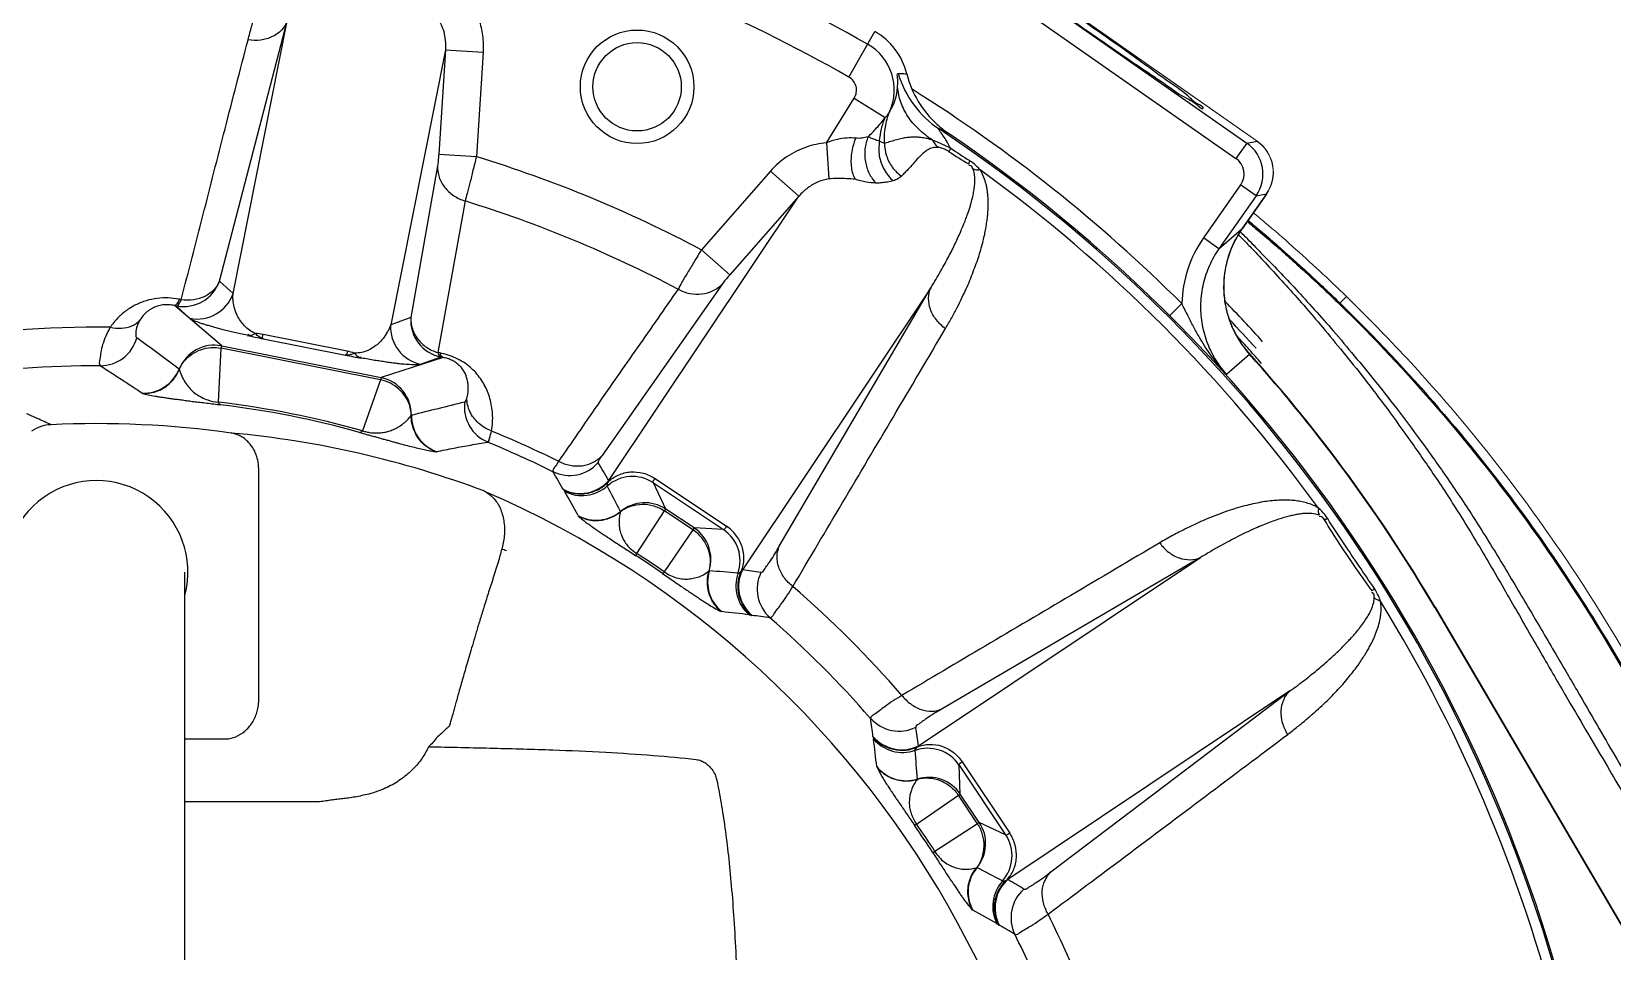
# Model space of a CAD drawing. Header units: millimetres. Extents: x 100 to 940, y 100 to 694.
# Drawn here: x 366.888 to 368.004, y 537.769 to 538.419 of the extents above; entities that cross this region are included whole.
import ezdxf

# ---------------------------------------------------------------- set-up
doc = ezdxf.new("R2010")
doc.units = ezdxf.units.MM
doc.layers.add('OUTLINE', color=6, linetype='Continuous', lineweight=9)

msp = doc.modelspace()

# ---------------------------------------------------------------- linework, layer by layer
at = {"color": 9, "linetype": 'Continuous'}
for p, q in [((367.4744, 538.5306), (367.7463, 538.3402)), ((367.4668, 538.5196), (367.7386, 538.3293)), ((367.0209, 538.2428), (367.0687, 538.4263)), ((367.0305, 538.234), (367.0687, 538.4263)), ((367.4653, 538.3869), (367.4836, 538.419)), ((367.1804, 538.4061), (367.1418, 538.2119)), ((367.1804, 538.4061), (367.1757, 538.3324)), ((367.1804, 538.4061), (367.207, 538.4044)), ((367.207, 538.4044), (367.2023, 538.3307)), ((367.4494, 538.3403), (367.469, 538.372)), ((367.469, 538.372), (367.491, 538.3584)), ((367.4494, 538.3403), (367.4512, 538.3149)), ((367.7463, 538.3402), (367.7386, 538.3293)), ((367.7463, 538.3402), (367.7535, 538.3415)), ((367.7535, 538.3415), (367.7536, 538.3417)), ((367.1757, 538.3324), (367.2023, 538.3307)), ((367.5372, 538.3365), (367.5369, 538.3359)), ((367.1749, 538.3242), (367.1559, 538.217)), ((367.4099, 538.3203), (367.3612, 538.2649)), ((367.4099, 538.3203), (367.43, 538.3027)), ((367.7419, 538.3107), (367.7157, 538.2733)), ((367.7528, 538.303), (367.7419, 538.3107)), ((367.7528, 538.303), (367.7601, 538.3043)), ((367.7601, 538.3043), (367.7603, 538.3042)), ((367.1943, 538.2994), (367.175, 538.1923)), ((367.2958, 538.1019), (367.43, 538.3027)), ((367.43, 538.3027), (367.3812, 538.2473)), ((367.7528, 538.303), (367.7266, 538.2656)), ((367.7266, 538.2656), (367.7157, 538.2733)), ((367.7266, 538.2656), (367.7429, 538.2797)), ((367.7417, 538.2775), (367.7427, 538.2765)), ((367.7429, 538.2797), (367.7431, 538.2796)), ((367.3612, 538.2649), (367.3812, 538.2473)), ((367.0305, 538.234), (367.0209, 538.2428)), ((367.376, 538.2409), (367.2911, 538.1196)), ((367.5232, 538.2381), (367.3901, 538.0389)), ((367.4162, 538.0555), (367.5232, 538.2381)), ((366.9939, 538.2296), (366.9926, 538.2299)), ((367.7004, 538.2269), (367.6918, 538.2183)), ((367.8115, 538.2267), (367.8166, 538.2319)), ((367.0225, 538.197), (366.9891, 538.2255)), ((366.9904, 538.2252), (366.9891, 538.2255)), ((367, 538.2164), (366.9904, 538.2252)), ((367.1559, 538.217), (367.1418, 538.2119)), ((367.0517, 538.2052), (367.1111, 538.1934)), ((367.0201, 538.1573), (367.0221, 538.1954)), ((367.0221, 538.1954), (367.0225, 538.197)), ((367.1347, 538.1731), (367.0221, 538.1954)), ((367.0225, 538.197), (367.135, 538.1746)), ((367.0517, 538.202), (367.1099, 538.1905)), ((367.1764, 538.192), (367.175, 538.1923)), ((367.1788, 538.1888), (367.135, 538.1746)), ((367.1773, 538.1891), (367.1632, 538.184)), ((367.1788, 538.1888), (367.1773, 538.1891)), ((367.7319, 538.177), (367.7482, 538.1912)), ((367.7482, 538.1912), (367.7484, 538.1913)), ((366.9924, 538.1806), (366.9925, 538.1805)), ((367.1347, 538.1731), (367.122, 538.137)), ((367.135, 538.1746), (367.1347, 538.1731)), ((367.1563, 538.1479), (367.1565, 538.1479)), ((366.8924, 538.1457), (366.8922, 538.1458)), ((367.0486, 537.946), (367.0486, 538.109)), ((367.3285, 538.1033), (367.3789, 538.0697)), ((367.2635, 538.0958), (367.2637, 538.0955)), ((367.2637, 538.0955), (367.264, 538.0951)), ((367.264, 538.0951), (367.2642, 538.0948)), ((367.2958, 538.1019), (367.2953, 538.1009)), ((367.336, 538.0818), (367.3273, 538.1004)), ((367.3273, 538.1004), (367.3767, 538.0674)), ((367.3351, 538.0805), (367.336, 538.0818)), ((367.3561, 538.0684), (367.336, 538.0818)), ((367.3041, 538.0801), (367.3041, 538.08)), ((367.3155, 538.0504), (367.3351, 538.0805)), ((367.3552, 538.067), (367.3351, 538.0805)), ((367.3552, 538.067), (367.335, 538.0374)), ((367.3561, 538.0684), (367.3552, 538.067)), ((367.3767, 538.0674), (367.3561, 538.0684)), ((367.2204, 538.0544), (367.2202, 538.0535)), ((367.5145, 537.9145), (367.7137, 538.0476)), ((367.7137, 538.0476), (367.5311, 537.9406)), ((366.9964, 537.5119), (366.9964, 538.0373)), ((367.3666, 538.0382), (367.3668, 538.0382)), ((367.3894, 538.0381), (367.3901, 538.0389)), ((367.396, 538.0069), (367.3965, 538.0067)), ((367.3965, 538.0067), (367.3968, 538.0067)), ((367.879, 538.0123), (368.1694, 537.5169)), ((367.7767, 537.9533), (367.5775, 537.8201)), ((367.608, 537.8255), (367.7767, 537.9533)), ((366.9964, 537.9194), (367.0255, 537.9194)), ((367.4823, 537.9212), (367.4824, 537.9209)), ((367.4824, 537.9209), (367.4825, 537.9203)), ((367.4825, 537.9203), (367.4826, 537.92)), ((367.5145, 537.9145), (367.5137, 537.9138)), ((367.5453, 537.9032), (367.5789, 537.8529)), ((367.5138, 537.8911), (367.5138, 537.891)), ((367.5431, 537.901), (367.576, 537.8517)), ((367.544, 537.8805), (367.5431, 537.901)), ((367.5427, 537.8796), (367.544, 537.8805)), ((367.5574, 537.8604), (367.544, 537.8805)), ((367.0852, 537.8749), (366.9964, 537.8749)), ((367.513, 537.8593), (367.5427, 537.8796)), ((367.5561, 537.8595), (367.5427, 537.8796)), ((367.5561, 537.8595), (367.526, 537.8399)), ((367.5574, 537.8604), (367.5561, 537.8595)), ((367.576, 537.8517), (367.5574, 537.8604)), ((367.5556, 537.8285), (367.5557, 537.8285)), ((367.5765, 537.8197), (367.5775, 537.8201)), ((367.5707, 537.7883), (367.5711, 537.788)), ((367.5711, 537.788), (367.5714, 537.7878))]:
    msp.add_line(p, q, dxfattribs=at)
at = {"color": 7, "linetype": 'Continuous'}
for p, q in [((367.7602, 538.3042), (367.7431, 538.2796)), ((367.8793, 538.0124), (368.1696, 537.517))]:
    msp.add_line(p, q, dxfattribs=at)
at = {"color": 9, "linetype": 'Continuous'}
for points in [[(367.5369, 538.3359), (367.5367, 538.3357), (367.5366, 538.3354), (367.5364, 538.3351), (367.5363, 538.3349), (367.5362, 538.3346), (367.5361, 538.3344), (367.536, 538.3342)], [(367.5506, 538.3278), (367.5505, 538.3275), (367.5504, 538.3272), (367.5503, 538.327), (367.5502, 538.3267), (367.5501, 538.3264), (367.55, 538.3262), (367.55, 538.326), (367.5499, 538.3257), (367.5498, 538.3255)], [(366.9664, 538.1637), (366.9664, 538.1636), (366.9664, 538.1636), (366.9665, 538.1636), (366.9665, 538.1636), (366.9666, 538.1636), (366.9666, 538.1635)], [(367.0217, 538.1554), (367.0215, 538.1555), (367.0213, 538.1556), (367.0211, 538.1557), (367.0209, 538.1559), (367.0207, 538.1561), (367.0206, 538.1564), (367.0204, 538.1566), (367.0203, 538.1569), (367.0201, 538.1573)], [(367.1198, 538.1359), (367.12, 538.1359), (367.1202, 538.1359), (367.1205, 538.136), (367.1207, 538.1361), (367.1209, 538.1362), (367.1212, 538.1363), (367.1214, 538.1365), (367.1217, 538.1368), (367.122, 538.137)], [(367.1738, 538.1223), (367.1739, 538.1223), (367.1739, 538.1223), (367.174, 538.1223), (367.174, 538.1223), (367.174, 538.1223), (367.1741, 538.1223)], [(367.2642, 538.0948), (367.2643, 538.0946), (367.2644, 538.0945), (367.2645, 538.0944), (367.2646, 538.0942)], [(367.2741, 538.0771), (367.2741, 538.0771), (367.2741, 538.0771), (367.2741, 538.077), (367.2742, 538.077), (367.2742, 538.077), (367.2742, 538.0769)], [(367.8034, 538.075), (367.8031, 538.0749), (367.8029, 538.0748), (367.8026, 538.0747), (367.8023, 538.0746), (367.8021, 538.0745), (367.8018, 538.0744), (367.8016, 538.0743), (367.8014, 538.0743), (367.8011, 538.0742)], [(367.315, 538.0488), (367.315, 538.0489), (367.315, 538.049), (367.315, 538.0491), (367.315, 538.0492), (367.3151, 538.0494), (367.3152, 538.0496), (367.3153, 538.0498), (367.3154, 538.0501), (367.3155, 538.0504)], [(367.3337, 538.0363), (367.3338, 538.0363), (367.3339, 538.0364), (367.334, 538.0364), (367.3341, 538.0365), (367.3342, 538.0366), (367.3344, 538.0368), (367.3346, 538.037), (367.3348, 538.0372), (367.335, 538.0374)], [(367.8364, 538.0257), (367.8361, 538.0255), (367.8359, 538.0252), (367.8358, 538.025), (367.8356, 538.0248), (367.8354, 538.0246), (367.8352, 538.0244), (367.8351, 538.0242), (367.8349, 538.024), (367.8348, 538.0239)], [(367.3753, 538.0094), (367.3753, 538.0094), (367.3754, 538.0094), (367.3754, 538.0094), (367.3754, 538.0094), (367.3755, 538.0093), (367.3755, 538.0093)], [(367.395, 538.0071), (367.3951, 538.0071), (367.3953, 538.007), (367.3955, 538.007), (367.3956, 538.007), (367.396, 538.0069)], [(367.4826, 537.92), (367.4826, 537.9198), (367.4827, 537.9197), (367.4827, 537.9195), (367.4827, 537.9194)], [(367.485, 537.8999), (367.485, 537.8999), (367.485, 537.8998), (367.485, 537.8998), (367.485, 537.8998), (367.485, 537.8997), (367.485, 537.8997)], [(367.5119, 537.8581), (367.5119, 537.8582), (367.512, 537.8582), (367.512, 537.8583), (367.5121, 537.8585), (367.5123, 537.8586), (367.5124, 537.8588), (367.5126, 537.8589), (367.5128, 537.8591), (367.513, 537.8593)], [(367.5244, 537.8394), (367.5245, 537.8394), (367.5246, 537.8394), (367.5247, 537.8394), (367.5249, 537.8394), (367.525, 537.8395), (367.5252, 537.8396), (367.5255, 537.8397), (367.5257, 537.8398), (367.526, 537.8399)], [(367.5526, 537.7986), (367.5526, 537.7986), (367.5526, 537.7985), (367.5527, 537.7985), (367.5527, 537.7985), (367.5527, 537.7985), (367.5527, 537.7985)], [(367.5699, 537.7889), (367.57, 537.7889), (367.5701, 537.7888), (367.5703, 537.7887), (367.5704, 537.7886), (367.5707, 537.7883)]]:
    msp.add_lwpolyline(points, dxfattribs=at)
for radius in [0.0401, 0.0312]:
    msp.add_circle((367.3158, 538.38), radius, dxfattribs=at)
for centre, radius, start, end in [((366.934, 537.4584), 1.0964, 60.2229, 74.3215), ((366.934, 537.4584), 1.0697, 60.2229, 74.3215), ((367.46, 538.3776), 0.0374, 336.0579, 60.2229), ((367.46, 538.3776), 0.0107, 328.25, 60.2229), ((367.5685, 538.4094), 0.0712, 196.3119, 236.2659), ((367.4631, 538.3819), 0.0366, 327.9219, 356.6869), ((366.934, 537.4584), 1.0853, 45.0805, 57.9483), ((366.4292, 535.9454), 2.6444, 65.2685, 65.423), ((366.934, 537.4584), 1.0721, 8.6965, 56.292), ((366.934, 537.4584), 1.0732, 8.2014, 55.9162), ((367.731, 538.3184), 0.0267, 325.0087, 54.9913), ((366.934, 537.4584), 0.9126, 62.0928, 72.9072), ((367.8423, 538.8095), 0.5655, 237.1987, 238.8563), ((368.2678, 539.4422), 1.3252, 236.5435, 237.2355), ((367.731, 538.3184), 0.0134, 325.0017, 54.9983), ((366.934, 537.4584), 1.0648, 35.8707, 54.1293), ((366.934, 537.4584), 0.8803, 62.1974, 72.8027), ((367.1643, 537.5783), 0.9156, 50.198, 50.5005), ((367.1635, 537.5786), 0.9168, 50.2085, 50.4575), ((367.7852, 538.2246), 0.0848, 144.9832, 178.4341), ((366.774, 537.3368), 1.3473, 43.9338, 44.1687), ((366.8345, 537.3587), 1.2913, 45.0962, 45.3017), ((366.9956, 538.2515), 0.0267, 258.868, 341.1186), ((367.0052, 538.2427), 0.0267, 258.8679, 341.1186), ((366.9337, 537.4581), 1.1086, 42.0054, 44.0116), ((367.1826, 538.2153), 0.0267, 176.3814, 258.6321), ((366.9333, 537.4578), 1.1025, 41.9851, 43.4114), ((366.934, 537.4584), 0.7518, 89.2601, 99.5594), ((367.9144, 542.2241), 4.1136, 257.7337, 257.8938), ((367.0461, 538.1771), 0.0286, 78.7442, 89.7028), ((367.1684, 538.2102), 0.0267, 176.3814, 258.6321), ((366.9368, 538.2097), 0.0267, 269.8994, 344.5866), ((365.2854, 535.8975), 2.8507, 53.2148, 53.9599), ((367.0173, 538.1708), 0.0267, 78.8791, 158.5115), ((367.1055, 538.1653), 0.0286, 67.7972, 78.7558), ((366.934, 537.4584), 0.7245, 89.7854, 98.4428), ((367.849, 542.2195), 4.0963, 259.6057, 259.7665), ((366.3813, 536.8278), 1.9091, 44.9695, 45.3165), ((366.934, 537.4584), 1.0953, 30.3738, 41.9879), ((366.9675, 538.1904), 0.0267, 267.4914, 338.5359), ((367.1297, 538.1484), 0.0267, 358.9885, 78.6209), ((366.6769, 537.666), 0.5259, 65.8307, 66.728), ((366.9406, 537.4913), 0.6707, 74.309, 83.1909), ((366.9455, 537.5158), 0.6441, 74.2949, 83.2051), ((367.8918, 535.2567), 2.9833, 103.5271, 104.2691), ((367.1832, 538.1475), 0.0267, 178.964, 250.0087), ((367.2205, 538.1538), 0.0267, 172.629, 247.5015), ((366.9031, 538.1147), 0.0267, 92.7993, 123.848), ((366.6749, 537.6614), 0.5309, 64.6907, 65.812), ((366.934, 537.4584), 0.6837, 81.9987, 92.7029), ((366.934, 537.4584), 0.7336, 63.5983, 67.6479), ((366.9673, 537.4568), 0.6815, 69.303, 84.7839), ((366.934, 537.4584), 0.7253, 63.616, 67.6153), ((367.2682, 538.1322), 0.0267, 243.7227, 318.6378), ((366.3725, 537.5623), 1.0694, 30.3011, 31.0879), ((366.3639, 537.59), 1.032, 29.347, 30.1416), ((367.3125, 538.0781), 0.0267, 56.3647, 131.8144), ((366.934, 538.0373), 0.0646, 345.2027, 194.7973), ((366.934, 537.4584), 0.6924, 274.0885, 66.6837), ((367.2757, 538.1195), 0.0267, 242.7749, 318.6354), ((367.2769, 538.118), 0.0267, 242.6393, 311.8319), ((366.3792, 537.5909), 1.0185, 28.518, 29.6208), ((365.3621, 537.0787), 2.185, 27.2778, 27.8105), ((367.3212, 538.0595), 0.0267, 56.3637, 129.8991), ((367.2869, 538.1006), 0.0267, 241.3136, 309.9128), ((367.3412, 538.0462), 0.0267, 342.6009, 56.1364), ((367.3618, 538.0452), 0.0267, 340.6856, 56.1353), ((367.1502, 538.067), 0.0713, 341.5041, 349.1148), ((366.9113, 537.2562), 0.8551, 68.586, 68.8177), ((366.9666, 537.5071), 0.6441, 55.248, 57.252), ((366.9527, 537.4863), 0.6707, 55.2511, 57.2489), ((367.3923, 538.0302), 0.0267, 162.5873, 231.1878), ((367.1826, 535.8363), 2.2096, 84.6925, 85.2192), ((367.4122, 538.0275), 0.0267, 160.6669, 229.8605), ((367.4141, 538.0271), 0.0267, 153.8646, 229.7252), ((367.245, 536.9797), 1.0691, 81.4906, 82.199), ((367.4272, 538.0252), 0.0267, 153.8641, 228.8722), ((366.934, 537.4584), 0.7518, 40.8502, 49.1498), ((366.934, 537.4584), 1.0648, 13.3713, 31.6293), ((367.2677, 536.9871), 1.0279, 82.8842, 83.9769), ((367.2738, 536.9822), 1.0318, 82.4377, 83.1531), ((366.934, 537.4584), 0.7245, 41.0216, 48.9784), ((367.5008, 537.9516), 0.0267, 221.1285, 296.1376), ((366.4579, 537.7982), 1.0318, 6.8469, 7.5623), ((366.4553, 537.7694), 1.0691, 7.801, 8.5094), ((367.5027, 537.9385), 0.0267, 220.2749, 296.1354), ((366.4721, 537.7931), 1.0185, 6.018, 7.1208), ((367.5032, 537.9366), 0.0267, 220.1393, 289.3319), ((367.5209, 537.8861), 0.0267, 33.8647, 109.3144), ((365.3364, 537.7091), 2.185, 4.7778, 5.3105), ((367.5058, 537.9166), 0.0267, 218.8136, 287.4128), ((367.5218, 537.8656), 0.0267, 33.8637, 107.3991), ((366.9827, 537.4909), 0.6441, 32.748, 34.752), ((366.962, 537.4771), 0.6707, 32.7511, 34.7489), ((367.5352, 537.8456), 0.0267, 320.1009, 33.6364), ((367.5538, 537.8369), 0.0267, 318.1856, 33.6353), ((367.5762, 537.8113), 0.0267, 140.0873, 208.6878), ((366.5429, 535.8647), 2.2096, 62.1925, 62.7192), ((367.5936, 537.8012), 0.0267, 138.1669, 207.3605), ((367.5952, 537.8001), 0.0267, 131.3646, 207.2252), ((367.0381, 536.8971), 1.0691, 58.9906, 59.699), ((367.6065, 537.7933), 0.0267, 131.3641, 206.3722), ((367.0619, 536.8954), 1.0279, 60.3842, 61.4769), ((366.934, 537.4584), 0.7518, 21.7601, 26.6498), ((367.0657, 536.8885), 1.0318, 59.9377, 60.6531), ((366.934, 537.4584), 0.7245, 22.2854, 26.4784)]:
    msp.add_arc(centre, radius, start, end, dxfattribs=at)
at = {"color": 7, "linetype": 'Continuous'}
for centre, radius, start, end in [((367.46, 538.3776), 0.0477, 13.9783, 60.2229), ((367.5754, 538.4064), 0.0713, 193.9839, 227.9373), ((367.5755, 538.4064), 0.0714, 227.933, 235.9163), ((366.9391, 537.4628), 1.0907, 42.1278, 42.7997), ((366.9456, 537.4687), 1.0819, 41.4307, 42.1279), ((366.934, 537.4584), 1.0956, 30.3738, 41.9869)]:
    msp.add_arc(centre, radius, start, end, dxfattribs=at)
for points, start_tangent, end_tangent in [([(367.5185, 538.5027), (367.5211, 538.5003), (367.5292, 538.494), (367.5425, 538.4842), (367.56, 538.4715), (367.5809, 538.4566), (367.6039, 538.4403), (367.6276, 538.4237), (367.6508, 538.4077), (367.6719, 538.3932), (367.6899, 538.381), (367.7036, 538.3719), (367.7123, 538.3664), (367.7155, 538.3648)], (-0.573576, -0.819152), (0.573576, 0.819152)), ([(367.7155, 538.3648), (367.7129, 538.3672), (367.7047, 538.3735), (367.6915, 538.3833), (367.6739, 538.396), (367.653, 538.4109), (367.63, 538.4271), (367.6063, 538.4438), (367.5832, 538.4598), (367.562, 538.4743), (367.5441, 538.4865), (367.5303, 538.4956), (367.5216, 538.5011), (367.5185, 538.5027)], (0.573576, 0.819152), (-0.573576, -0.819152)), ([(367.7484, 538.1913), (367.7412, 538.2008), (367.7357, 538.2114), (367.732, 538.2227), (367.7303, 538.2345), (367.7306, 538.2465), (367.7329, 538.2582), (367.7371, 538.2694), (367.7431, 538.2796)], (-0.668808, 0.743435), (0.5734, 0.819276))]:
    msp.add_spline(points, degree=3, dxfattribs=dict(at, start_tangent=start_tangent, end_tangent=end_tangent))
at = {"color": 9, "linetype": 'Continuous'}
for points, start_tangent, end_tangent in [([(367.0411, 538.4132), (367.0436, 538.4225), (367.0462, 538.431), (367.0489, 538.4389), (367.0517, 538.4463), (367.0546, 538.4534), (367.0576, 538.46), (367.0606, 538.4661), (367.0636, 538.4717)], (0.249283, 0.968431), (0.489512, 0.871997)), ([(367.1932, 538.4464), (367.1995, 538.4376), (367.2041, 538.4274), (367.2066, 538.4162), (367.207, 538.4044)], (0.657536, -0.753423), (-0.064238, -0.997935)), ([(367.174, 538.4297), (367.177, 538.4247), (367.1792, 538.419), (367.1803, 538.4127), (367.1804, 538.4061)], (0.609887, -0.792488), (-0.079586, -0.996828)), ([(367.0687, 538.4263), (367.0647, 538.42), (367.0582, 538.4154), (367.05, 538.413), (367.0411, 538.4132)], (-0.357071, -0.934077), (-0.98737, 0.158434)), ([(366.9939, 538.2296), (367.0092, 538.2891), (367.0248, 538.3502), (367.0411, 538.4132)], (0.248088, 0.968737), (0.249284, 0.96843)), ([(367.4997, 538.3798), (367.4998, 538.3834), (367.4997, 538.3861), (367.5002, 538.3894)], (0.059001, 0.998258), (0.999811, -0.019427)), ([(367.5002, 538.3894), (367.5042, 538.3893), (367.5062, 538.3891)], (0.999501, -0.03158), (0.992825, -0.119578)), ([(367.5244, 538.3423), (367.5146, 538.3501), (367.507, 538.3591), (367.502, 538.3692), (367.4997, 538.3798)], (-0.84086, 0.541253), (-0.084698, 0.996407)), ([(367.4905, 538.34), (367.4911, 538.3516), (367.4941, 538.3624)], (-0.065226, 0.99787), (0.383135, 0.923692)), ([(367.491, 538.3584), (367.4941, 538.3624)], (0.747676, 0.664063), (0.441226, 0.897396)), ([(367.4789, 538.3447), (367.4849, 538.3509), (367.491, 538.3584)], (0.718034, 0.696008), (0.61095, 0.791669)), ([(367.487, 538.3416), (367.4884, 538.3503), (367.491, 538.3584)], (0.090487, 0.995898), (0.379279, 0.925282)), ([(367.5372, 538.3365), (367.5342, 538.3418), (367.5317, 538.3457), (367.529, 538.3502)], (-0.46962, 0.882869), (0.862741, -0.505647)), ([(367.4494, 538.3403), (367.4353, 538.3374), (367.4217, 538.3307), (367.4099, 538.3203)], (-0.997684, -0.068026), (-0.660208, -0.751083)), ([(367.4701, 538.3437), (367.464, 538.3438), (367.4572, 538.3428), (367.4494, 538.3403)], (-0.996844, 0.079388), (-0.917464, -0.397818)), ([(367.4701, 538.3437), (367.4672, 538.333), (367.4671, 538.3228), (367.4698, 538.3147)], (-0.38021, -0.9249), (0.52369, -0.851909)), ([(367.4789, 538.3447), (367.4746, 538.3437), (367.4701, 538.3437)], (-0.947402, -0.320047), (-0.996675, 0.081475)), ([(367.4789, 538.3447), (367.4767, 538.3361), (367.477, 538.3271), (367.4797, 538.3188), (367.4844, 538.312)], (-0.379477, -0.925201), (0.702614, -0.711571)), ([(367.487, 538.3416), (367.4843, 538.3424), (367.4816, 538.3435), (367.4789, 538.3447)], (-0.966807, 0.255508), (-0.901601, 0.432568)), ([(367.487, 538.3416), (367.4868, 538.3313), (367.4902, 538.3215), (367.4967, 538.3136)], (-0.198369, -0.980127), (0.765391, -0.643566)), ([(367.4905, 538.34), (367.487, 538.3416)], (-0.954573, 0.297977), (-0.867999, 0.496565)), ([(367.5244, 538.3423), (367.5207, 538.3434), (367.517, 538.344), (367.5135, 538.3444), (367.51, 538.3444), (367.5065, 538.3441), (367.5029, 538.3435), (367.4991, 538.3426), (367.495, 538.3414), (367.4905, 538.34)], (-0.955494, 0.29501), (-0.951734, -0.306924)), ([(367.4905, 538.34), (367.4919, 538.3313), (367.496, 538.3232), (367.5025, 538.3169)], (-0.018766, -0.999824), (0.815799, -0.578336)), ([(367.5372, 538.3365), (367.5331, 538.3385), (367.5289, 538.3405), (367.5244, 538.3423)], (-0.893323, 0.449414), (-0.926959, 0.375162)), ([(367.5244, 538.3423), (367.5267, 538.3388), (367.5282, 538.3375)], (0.459409, -0.888225), (0.860756, -0.509018)), ([(367.1757, 538.3324), (367.1753, 538.3275), (367.1749, 538.3242)], (-0.064069, -0.997945), (-0.174125, -0.984723)), ([(367.2023, 538.3307), (367.1999, 538.321), (367.1977, 538.3121), (367.1957, 538.3047), (367.1943, 538.2994)], (-0.235885, -0.971781), (-0.266619, -0.963802)), ([(367.528, 538.3372), (367.5245, 538.3369), (367.5211, 538.3355), (367.5188, 538.3339), (367.5163, 538.3317), (367.5136, 538.329), (367.5106, 538.3256), (367.5069, 538.3215), (367.5048, 538.3193), (367.5025, 538.3169)], (-0.995978, 0.089603), (-0.71178, -0.702402)), ([(367.536, 538.3342), (367.5334, 538.3356), (367.5308, 538.3367), (367.528, 538.3372)], (-0.841506, 0.540248), (-0.995975, 0.089632)), ([(367.558, 538.3213), (367.5554, 538.324), (367.5506, 538.3278)], (-0.659079, 0.752074), (-0.840571, 0.541702)), ([(367.1749, 538.3242), (367.176, 538.3162), (367.18, 538.3089), (367.1863, 538.3031), (367.1943, 538.2994)], (-0.039901, -0.999204), (0.961699, -0.274107)), ([(367.4698, 538.3147), (367.4637, 538.3151), (367.4576, 538.3153), (367.4512, 538.3149)], (-0.998235, 0.059386), (-0.991722, -0.128406)), ([(367.5025, 538.3169), (367.4999, 538.315), (367.4967, 538.3136)], (-0.711736, -0.702447), (-0.957286, -0.289143)), ([(367.5232, 538.2381), (367.5269, 538.2442), (367.5302, 538.2499), (367.5332, 538.2552), (367.5358, 538.2602), (367.5383, 538.2649), (367.5405, 538.2695), (367.5426, 538.274), (367.5445, 538.2784), (367.5462, 538.2824), (367.5477, 538.2861), (367.5489, 538.2894), (367.55, 538.2925), (367.5509, 538.2953), (367.5516, 538.2979), (367.5528, 538.3025), (367.5536, 538.3065), (367.5541, 538.3102), (367.5543, 538.3139), (367.5541, 538.3173), (367.5531, 538.3215)], (0.524986, 0.851111), (-0.388804, 0.92132)), ([(367.5335, 538.2092), (367.5379, 538.2169), (367.5418, 538.2241), (367.5451, 538.2309), (367.5481, 538.2373), (367.5508, 538.2434), (367.5531, 538.2494), (367.5553, 538.2552), (367.5572, 538.2609), (367.5588, 538.2662), (367.5601, 538.2711), (367.5612, 538.2757), (367.562, 538.2798), (367.5626, 538.2837), (367.5631, 538.2872), (367.5634, 538.2905), (367.5636, 538.2935), (367.5637, 538.2964), (367.5637, 538.2991), (367.5634, 538.3044), (367.563, 538.3071), (367.5626, 538.3098), (367.5619, 538.3124), (367.5602, 538.3171), (367.558, 538.3213)], (0.508512, 0.861055), (-0.547634, 0.836718)), ([(367.5531, 538.3215), (367.5515, 538.3242), (367.55, 538.3244)], (-0.388747, 0.921344), (-0.988857, -0.148867)), ([(367.558, 538.3213), (367.5546, 538.3213), (367.5533, 538.3218)], (-0.995554, -0.094192), (-0.859062, 0.511872)), ([(367.4512, 538.3149), (367.4437, 538.3128), (367.4364, 538.3087), (367.43, 538.3027)], (-0.991543, -0.129778), (-0.648578, -0.761148)), ([(367.4844, 538.312), (367.4775, 538.3127), (367.4698, 538.3147)], (-0.99995, 0.010028), (-0.954025, 0.299726)), ([(367.4967, 538.3136), (367.4929, 538.3127), (367.4888, 538.3122), (367.4844, 538.312)], (-0.957263, -0.289218), (-0.999951, 0.009887)), ([(367.7503, 538.283), (367.7544, 538.2796), (367.7659, 538.2697), (367.7763, 538.2605), (367.7857, 538.2521), (367.7943, 538.2441), (367.8029, 538.2361), (367.812, 538.2273)], (0.768383, -0.63999), (0.716503, -0.697584)), ([(367.7504, 538.2817), (367.7545, 538.2783), (367.7659, 538.2686), (367.7762, 538.2595), (367.7854, 538.2512), (367.7939, 538.2434), (367.8023, 538.2355), (367.8115, 538.2267)], (0.768272, -0.640124), (0.716503, -0.697584)), ([(367.7429, 538.2797), (367.7352, 538.2657), (367.7309, 538.2504), (367.7301, 538.2345), (367.7328, 538.2188), (367.739, 538.2041), (367.7482, 538.1912)], (-0.573327, -0.819327), (0.668984, -0.743277)), ([(367.7443, 538.2716), (367.7512, 538.2644), (367.7621, 538.2527), (367.7739, 538.2398), (367.7865, 538.2257), (367.7999, 538.21), (367.8141, 538.1928), (367.8293, 538.1738), (367.8453, 538.1527), (367.8621, 538.1294), (367.8799, 538.1037), (367.8985, 538.0749), (367.9179, 538.0426), (367.9376, 538.0085), (367.9562, 537.9762), (367.9728, 537.9477), (367.9876, 537.9225), (368.0009, 537.8999), (368.0129, 537.8795), (368.0239, 537.8611), (368.0339, 537.8444), (368.043, 537.8293), (368.0513, 537.8156), (368.0589, 537.803), (368.0659, 537.7917), (368.0723, 537.7813), (368.0781, 537.7719), (368.0834, 537.7634), (368.0882, 537.7557), (368.0926, 537.7488), (368.0966, 537.7426), (368.1002, 537.737), (368.1035, 537.732), (368.1064, 537.7276), (368.109, 537.7237), (368.1113, 537.7203), (368.1133, 537.7174), (368.1151, 537.7149), (368.1182, 537.7106), (368.1219, 537.7059)], (0.693821, -0.720148), (0.66531, -0.746567)), ([(367.746, 538.2733), (367.7563, 538.2628), (367.7675, 538.2513), (367.7794, 538.2387), (367.7922, 538.2247), (367.8058, 538.2094), (367.8202, 538.1924), (367.8356, 538.1737), (367.8519, 538.153), (367.869, 538.1302), (367.887, 538.1048), (367.906, 538.0764), (367.9257, 538.0448), (367.9452, 538.012), (367.9634, 537.9811), (367.9795, 537.9536), (367.9936, 537.9292), (368.0063, 537.9073), (368.0178, 537.8874), (368.0281, 537.8695), (368.0374, 537.8532), (368.0459, 537.8384), (368.0536, 537.8249), (368.0606, 537.8126), (368.067, 537.8014), (368.0728, 537.7913), (368.0782, 537.782), (368.083, 537.7736), (368.0874, 537.766), (368.0914, 537.7591), (368.095, 537.7529), (368.0983, 537.7474), (368.1012, 537.7424), (368.1039, 537.7379), (368.1062, 537.734), (368.1083, 537.7306), (368.1101, 537.7276), (368.1117, 537.7251), (368.1144, 537.7208), (368.1178, 537.716)], (0.708291, -0.70592), (0.598403, -0.801195)), ([(367.3612, 538.2649), (367.356, 538.2563), (367.3513, 538.2485), (367.3474, 538.2419), (367.3447, 538.2371)], (-0.520341, -0.853958), (-0.493708, -0.869628)), ([(367.7266, 538.2656), (367.7199, 538.2537), (367.7155, 538.2408), (367.7137, 538.2272), (367.7145, 538.2135), (367.7179, 538.2003), (367.7238, 538.1879), (367.7319, 538.177)], (-0.573676, -0.819082), (0.66911, -0.743163)), ([(367.0209, 538.2428), (367.0169, 538.2366), (367.0106, 538.232), (367.0026, 538.2296), (366.9939, 538.2296)], (-0.357881, -0.933767), (-0.990735, 0.135808)), ([(367.3447, 538.2371), (367.3159, 538.1957), (367.2877, 538.1552), (367.2603, 538.1155)], (-0.570577, -0.821244), (-0.569735, -0.821829)), ([(367.3447, 538.2371), (367.3529, 538.234), (367.3615, 538.2337), (367.3695, 538.2361), (367.376, 538.2409)], (0.873847, -0.486201), (0.678329, 0.734758)), ([(367.3812, 538.2473), (367.378, 538.2435), (367.376, 538.2409)], (-0.660357, -0.750952), (-0.573272, -0.819365)), ([(367.5335, 538.2092), (367.5271, 538.2154), (367.5229, 538.2229), (367.5216, 538.2307), (367.5232, 538.2381)], (-0.810206, 0.586146), (0.408005, 0.91298)), ([(366.9926, 538.2299), (366.9847, 538.2309), (366.9769, 538.2305), (366.9691, 538.2289), (366.9616, 538.2259), (366.9548, 538.2217), (366.9489, 538.2165), (366.9438, 538.2102)], (-0.97908, 0.203474), (-0.569226, -0.822181)), ([(366.9891, 538.2255), (366.985, 538.226), (366.981, 538.2259), (366.977, 538.225), (366.9733, 538.2234), (366.9699, 538.2212), (366.967, 538.2184), (366.9646, 538.2151)], (-0.978412, 0.206664), (-0.522079, -0.852897)), ([(366.9926, 538.2299), (366.9913, 538.2275), (366.9891, 538.2255)], (-0.428586, -0.903501), (-0.999406, 0.034457)), ([(366.9904, 538.2252), (366.9926, 538.2272), (366.9939, 538.2296)], (0.999485, -0.032078), (0.425648, 0.904889)), ([(367.0463, 538.2057), (367.042, 538.2082), (367.0385, 538.2112), (367.0357, 538.2146), (367.0334, 538.2185), (367.0317, 538.2231), (367.0306, 538.2283), (367.0304, 538.231), (367.0305, 538.234)], (-0.912215, 0.409713), (0.067402, 0.997726)), ([(367.7319, 538.177), (367.7282, 538.1811), (367.7244, 538.1858), (367.7205, 538.1911), (367.7165, 538.197), (367.7126, 538.2035), (367.7086, 538.2107), (367.7046, 538.2185), (367.7004, 538.2269)], (-0.684439, 0.72907), (-0.44409, 0.895982)), ([(367.8115, 538.2267), (367.8814, 538.1524), (367.9386, 538.0806), (367.9849, 538.0128), (368.0226, 537.9491), (368.0534, 537.8892), (368.0784, 537.8333), (368.0988, 537.7813), (368.1153, 537.7327)], (0.716492, -0.697595), (0.302729, -0.953077)), ([(367.812, 538.2273), (367.882, 538.1529), (367.9393, 538.0811), (367.9856, 538.0132), (368.0233, 537.9495), (368.0541, 537.8896), (368.0792, 537.8336), (368.0996, 537.7816), (368.1161, 537.733)], (0.716484, -0.697604), (0.302729, -0.953077)), ([(366.9438, 538.2102), (366.9518, 538.2095), (366.959, 538.2112), (366.9646, 538.2151)], (0.972032, -0.234846), (0.674518, 0.738259)), ([(366.9646, 538.2151), (366.9632, 538.2124), (366.9623, 538.2097), (366.9618, 538.2051), (366.9626, 538.2026)], (-0.522121, -0.852872), (0.808569, -0.588401)), ([(367.0405, 538.2045), (367.0358, 538.2055), (367.0314, 538.2065), (367.0273, 538.2075), (367.0236, 538.2084), (367.0201, 538.2093), (367.0169, 538.2102), (367.0139, 538.2111), (367.0111, 538.2119), (367.0085, 538.2127), (367.004, 538.2143), (367, 538.2164)], (-0.977169, 0.212464), (-0.738727, 0.674005)), ([(367.1559, 538.217), (367.1571, 538.2091), (367.1609, 538.2018), (367.1671, 538.196), (367.175, 538.1923)], (-0.039683, -0.999212), (0.956967, -0.290195)), ([(366.9438, 538.2102), (366.9406, 538.2039), (366.9384, 538.1979), (366.9371, 538.1924), (366.9364, 538.1878), (366.9368, 538.183)], (-0.49623, -0.868191), (0.794137, -0.607739)), ([(367.0463, 538.2057), (367.0424, 538.2044), (367.041, 538.205)], (-0.871897, -0.489689), (-0.782793, 0.622282)), ([(367.0517, 538.202), (367.049, 538.2033), (367.0463, 538.2057)], (-0.964085, 0.265593), (-0.665519, 0.746381)), ([(367.0517, 538.202), (367.0517, 538.2052)], (-0.848926, 0.528512), (0.19523, 0.980757)), ([(367.1418, 538.2119), (367.1407, 538.2091), (367.1394, 538.2066), (367.1364, 538.2022), (367.1331, 538.1986), (367.1294, 538.1959), (367.1256, 538.1938), (367.1212, 538.1924), (367.1163, 538.1918)], (-0.319531, -0.947576), (-0.999584, -0.028833)), ([(367.4258, 538.0271), (367.4606, 538.0859), (367.4965, 538.1465), (367.5335, 538.2092)], (0.50975, 0.860323), (0.508514, 0.861054)), ([(366.9925, 538.1805), (366.9962, 538.1864), (367.0014, 538.1911), (367.0078, 538.1943), (367.0149, 538.1958), (367.0221, 538.1954)], (0.402376, 0.915475), (0.983932, -0.178545)), ([(367.1111, 538.1934), (367.1099, 538.1905)], (-0.19495, -0.980813), (-0.986499, -0.16377)), ([(367.175, 538.1923), (367.1766, 538.1895), (367.1773, 538.1895)], (0.305845, -0.952081), (0.992224, 0.124464)), ([(366.9368, 538.183), (366.9465, 538.1767), (366.9564, 538.1703), (366.9664, 538.1637)], (0.844953, -0.53484), (0.829611, -0.558341)), ([(367.1163, 538.1918), (367.1129, 538.1906), (367.1099, 538.1905)], (-0.900497, -0.434863), (-0.992343, 0.123511)), ([(367.1163, 538.1918), (367.1195, 538.1891), (367.121, 538.1891)], (0.617942, -0.786224), (0.961324, 0.27542)), ([(367.1632, 538.184), (367.1605, 538.1836), (367.1564, 538.1837), (367.1511, 538.184), (367.1481, 538.1843), (367.1451, 538.1847), (367.1418, 538.1851), (367.1383, 538.1856), (367.1345, 538.1862), (367.1304, 538.1868), (367.126, 538.1876), (367.1212, 538.1884)], (-0.940398, -0.340075), (-0.984083, 0.17771)), ([(367.213, 538.1369), (367.2137, 538.1431), (367.2137, 538.149), (367.213, 538.1545), (367.2119, 538.1598), (367.2102, 538.1648), (367.2079, 538.1695), (367.2051, 538.1739), (367.2018, 538.1781), (367.1978, 538.182), (367.1931, 538.1855), (367.1879, 538.1883), (367.1824, 538.1905), (367.1764, 538.192)], (0.158234, 0.987402), (-0.983072, 0.183221)), ([(367.1764, 538.192), (367.1779, 538.1894), (367.1787, 538.1894)], (0.311137, -0.950365), (0.978247, 0.207441)), ([(367.1956, 538.1602), (367.1963, 538.1635), (367.1965, 538.1665), (367.1965, 538.1694), (367.1961, 538.1721), (367.1945, 538.1772), (367.1917, 538.1817), (367.1897, 538.1837), (367.1874, 538.1855), (367.1848, 538.1869), (367.1819, 538.1881), (367.1788, 538.1888)], (0.255093, 0.966917), (-0.984062, 0.177827)), ([(366.9666, 538.1635), (366.9774, 538.1653), (366.9865, 538.1713), (366.9925, 538.1805)], (0.999082, -0.042832), (0.36462, 0.931157)), ([(366.9925, 538.1805), (366.9933, 538.1779), (366.9954, 538.1733), (366.998, 538.1693), (367.001, 538.1659), (367.0044, 538.163), (367.0082, 538.1607), (367.0126, 538.1588), (367.0201, 538.1573)], (0.250815, -0.968035), (0.998333, -0.05772)), ([(367.1563, 538.1479), (367.1552, 538.1548), (367.1522, 538.1611), (367.1475, 538.1665), (367.1416, 538.1706), (367.1347, 538.1731)], (-0.02141, 0.999771), (-0.977361, 0.21158)), ([(366.9666, 538.1635), (366.9705, 538.1625), (366.9754, 538.1616), (366.9781, 538.1611), (366.981, 538.1607), (366.9842, 538.1602), (366.9875, 538.1597), (366.991, 538.1593), (366.9947, 538.1588), (366.9986, 538.1583), (367.0027, 538.1577), (367.0072, 538.1572), (367.012, 538.1566), (367.0168, 538.156), (367.0217, 538.1554)], (0.952312, -0.305126), (0.992917, -0.118807)), ([(367.194, 538.1572), (367.1956, 538.1602)], (0.9722, 0.23415), (0.255111, 0.966912)), ([(367.213, 538.1369), (367.2039, 538.1424), (367.1977, 538.1506), (367.1956, 538.1602)], (-0.940497, 0.339802), (0.006778, 0.999977)), ([(367.122, 538.137), (367.1246, 538.1363), (367.1277, 538.1357), (367.1309, 538.1355), (367.1341, 538.1356), (367.1373, 538.136), (367.1405, 538.1368), (367.1437, 538.138), (367.1469, 538.1396), (367.1501, 538.1417), (367.1533, 538.1444), (367.1563, 538.1479)], (0.944364, -0.328902), (0.602162, 0.798374)), ([(367.1738, 538.1223), (367.1645, 538.1281), (367.1584, 538.1372), (367.1563, 538.1479)], (-0.939423, 0.34276), (0.019473, 0.99981)), ([(367.2103, 538.1291), (367.2116, 538.1317), (367.213, 538.1369)], (0.942193, 0.335071), (0.224787, 0.974408)), ([(367.0486, 538.109), (367.0485, 538.1121), (367.0481, 538.1154), (367.0473, 538.1186), (367.0461, 538.1218), (367.0445, 538.1249), (367.0425, 538.1276), (367.0403, 538.13), (367.0378, 538.132), (367.0351, 538.1336), (367.0322, 538.1347), (367.0292, 538.1355)], (0.022311, 0.999751), (-0.987764, 0.155958)), ([(367.1198, 538.1359), (367.1248, 538.1345), (367.1276, 538.1337), (367.1306, 538.1329), (367.1336, 538.1321), (367.1365, 538.1312), (367.1393, 538.1305), (367.142, 538.1297), (367.1447, 538.129), (367.1473, 538.1283), (367.1525, 538.1269), (367.1574, 538.1257), (367.1621, 538.1245), (367.1665, 538.1236), (367.1704, 538.1228), (367.1738, 538.1223)], (0.962675, -0.270661), (0.996592, -0.082492)), ([(367.1741, 538.1223), (367.1864, 538.1248), (367.1984, 538.127), (367.2103, 538.1291)], (0.980129, 0.198362), (0.985482, 0.16978)), ([(367.2603, 538.1155), (367.2583, 538.1123), (367.2564, 538.1082)], (-0.533671, -0.845692), (0.345771, -0.938319)), ([(367.2603, 538.1155), (367.2684, 538.1127), (367.2769, 538.1124), (367.2847, 538.1148), (367.2911, 538.1196)], (0.883364, -0.468687), (0.678391, 0.734701)), ([(367.2911, 538.1196), (367.2896, 538.1174), (367.2883, 538.1145)], (-0.573614, -0.819126), (0.51635, -0.856378)), ([(367.2953, 538.1009), (367.3025, 538.1058), (367.3111, 538.108), (367.3201, 538.1071), (367.3285, 538.1033)], (0.704287, 0.709916), (0.83147, -0.55557)), ([(367.3273, 538.1004), (367.3285, 538.1033)], (-0.58207, 0.813138), (0.555689, 0.83139)), ([(367.2081, 538.0943), (367.2142, 538.0897), (367.219, 538.0825), (367.2216, 538.0736), (367.2221, 538.064), (367.2204, 538.0544)], (0.892715, -0.450622), (-0.266808, -0.96375)), ([(367.2637, 538.0955), (367.2718, 538.0928), (367.2804, 538.0929), (367.2885, 538.0957), (367.2953, 538.1009)], (0.888966, -0.457973), (0.686654, 0.726985)), ([(367.2953, 538.1009), (367.2947, 538.0981)], (-0.412268, -0.911063), (0.465607, -0.884991)), ([(367.3041, 538.08), (367.3112, 538.0838), (367.3193, 538.0852), (367.3275, 538.084), (367.3351, 538.0805)], (0.789774, 0.613398), (0.832182, -0.554503)), ([(367.7969, 538.0824), (367.7933, 538.0844), (367.7895, 538.0858), (367.7854, 538.0869), (367.7812, 538.0876), (367.7769, 538.088), (367.7724, 538.0881), (367.7677, 538.0879), (367.7629, 538.0875), (367.7577, 538.0868), (367.7521, 538.0857), (367.7462, 538.0844), (367.7398, 538.0826), (367.7329, 538.0804), (367.7256, 538.0778), (367.7182, 538.0748), (367.7105, 538.0714), (367.7025, 538.0675), (367.6939, 538.0631), (367.6848, 538.0579)], (-0.8382, 0.545363), (-0.861051, -0.508518)), ([(367.7969, 538.0824), (367.7969, 538.079), (367.7974, 538.0777)], (-0.094072, -0.995565), (0.511803, -0.859103)), ([(367.8034, 538.075), (367.8013, 538.0779), (367.7969, 538.0824)], (-0.541307, 0.840825), (-0.752275, 0.65885)), ([(367.2742, 538.0769), (367.2843, 538.0738), (367.2948, 538.0749), (367.3041, 538.08)], (0.877663, -0.479279), (0.766186, 0.642618)), ([(367.2742, 538.0769), (367.2774, 538.0742), (367.2801, 538.0721), (367.2831, 538.07), (367.2861, 538.0678), (367.2892, 538.0657), (367.2923, 538.0636), (367.2956, 538.0615), (367.2992, 538.059), (367.3031, 538.0565), (367.3069, 538.0541), (367.3108, 538.0515), (367.315, 538.0488)], (0.702905, -0.711283), (0.84103, -0.540989)), ([(367.3041, 538.08), (367.3033, 538.0762), (367.303, 538.0728), (367.3032, 538.0696), (367.3036, 538.0668), (367.3048, 538.0632), (367.3062, 538.0601), (367.3082, 538.057), (367.3106, 538.0542), (367.3155, 538.0504)], (-0.280799, -0.959767), (0.849574, -0.527469)), ([(367.3789, 538.0697), (367.3767, 538.0674)], (-0.555452, -0.831549), (-0.97399, 0.226589)), ([(367.3894, 538.0381), (367.3912, 538.0466), (367.3899, 538.0553), (367.3856, 538.0634), (367.3789, 538.0697)], (0.386358, 0.922349), (-0.83147, 0.55557)), ([(367.7971, 538.0775), (367.7923, 538.0786), (367.7896, 538.0787), (367.7867, 538.0786), (367.7836, 538.0782), (367.7805, 538.0777), (367.7771, 538.0769), (367.7736, 538.076), (367.7698, 538.0749), (367.7657, 538.0735), (367.7612, 538.0719), (367.7564, 538.0699), (367.7512, 538.0677), (367.7457, 538.0651), (367.7399, 538.0623), (367.734, 538.0592), (367.7277, 538.0558), (367.7209, 538.0519), (367.7137, 538.0476)], (-0.921749, 0.387787), (-0.85111, -0.524988)), ([(367.8011, 538.0742), (367.7992, 538.0763), (367.7975, 538.0764)], (-0.478144, 0.878281), (-0.952131, -0.305691)), ([(367.8348, 538.0239), (367.8235, 538.0398), (367.8122, 538.0566), (367.8011, 538.0742)], (-0.593137, 0.805102), (-0.516751, 0.856136)), ([(367.8364, 538.0257), (367.8256, 538.0415), (367.8146, 538.0579), (367.8034, 538.075)], (-0.569909, 0.821708), (-0.541007, 0.841018)), ([(367.3666, 538.0382), (367.3675, 538.0462), (367.3657, 538.0542), (367.3615, 538.0614), (367.3552, 538.067)], (0.264473, 0.964393), (-0.830756, 0.556637)), ([(367.4032, 538.037), (367.4055, 538.0389), (367.4099, 538.0452), (367.4162, 538.0555)], (0.989544, -0.144233), (0.505408, 0.86288)), ([(367.4258, 538.0271), (367.4197, 538.0333), (367.4158, 538.0407), (367.4146, 538.0483), (367.4162, 538.0555)], (-0.794806, 0.606864), (0.407785, 0.913078)), ([(367.6848, 538.0579), (367.6221, 538.0208), (367.5615, 537.985), (367.5028, 537.9502)], (-0.861054, -0.508514), (-0.860323, -0.50975)), ([(367.6848, 538.0579), (367.691, 538.0514), (367.6985, 538.0473), (367.7063, 538.046), (367.7137, 538.0476)], (0.586145, -0.810206), (0.91298, 0.408004)), ([(367.2178, 538.0444), (367.214, 538.0326), (367.2105, 538.0219), (367.2075, 538.0121), (367.2047, 538.0031), (367.2022, 537.9948), (367.2, 537.9872), (367.1979, 537.9802), (367.196, 537.9737), (367.1943, 537.9678), (367.1927, 537.9623), (367.1912, 537.9572), (367.1899, 537.9525), (367.1887, 537.9482), (367.1876, 537.9442), (367.1865, 537.9405), (367.1856, 537.937), (367.1847, 537.9339), (367.1839, 537.9309), (367.1831, 537.9282)], (-0.316401, -0.948626), (-0.267389, -0.963589)), ([(367.3337, 538.0363), (367.3379, 538.0334), (367.3419, 538.0306), (367.3457, 538.028), (367.3493, 538.0256), (367.3526, 538.0234), (367.3556, 538.0213), (367.3584, 538.0195), (367.361, 538.0177), (367.3635, 538.0161), (367.3659, 538.0146), (367.3702, 538.012), (367.3753, 538.0094)], (0.822027, -0.569449), (0.926158, -0.377136)), ([(367.335, 538.0374), (367.3394, 538.0348), (367.3439, 538.0332), (367.3482, 538.0324), (367.3523, 538.0324), (367.3564, 538.0331), (367.3605, 538.0344), (367.3666, 538.0382)], (0.813025, -0.582229), (0.779245, 0.626719)), ([(367.3753, 538.0094), (367.3686, 538.0175), (367.3655, 538.0277), (367.3666, 538.0382)], (-0.778653, 0.627455), (0.300498, 0.953782)), ([(367.3965, 538.0067), (367.3909, 538.0133), (367.3877, 538.0212), (367.3872, 538.0298), (367.3894, 538.0381)], (-0.763297, 0.646048), (0.408896, 0.912581)), ([(367.387, 538.0364), (367.3894, 538.0381)], (0.995833, -0.091201), (0.683944, 0.729535)), ([(367.4096, 538.0051), (367.4124, 538.0075), (367.4178, 538.015), (367.4258, 538.0271)], (0.999281, -0.037921), (0.536172, 0.844108)), ([(367.8407, 538.0168), (367.8393, 538.0204), (367.8364, 538.0257)], (-0.321102, 0.947045), (-0.569296, 0.822133)), ([(367.7752, 537.9226), (367.7822, 537.9281), (367.7885, 537.9333), (367.7942, 537.9382), (367.7994, 537.943), (367.8042, 537.9476), (367.8087, 537.9522), (367.813, 537.9568), (367.8169, 537.9614), (367.8204, 537.9657), (367.8235, 537.9697), (367.8262, 537.9735), (367.8285, 537.977), (367.8306, 537.9803), (367.8324, 537.9834), (367.8339, 537.9863), (367.8353, 537.989), (367.8365, 537.9916), (367.8375, 537.9942), (367.8392, 537.9992), (367.8405, 538.0045), (367.8409, 538.0071), (367.8412, 538.0121), (367.8407, 538.0168)], (0.799315, 0.600912), (-0.18575, 0.982597)), ([(367.7767, 537.9533), (367.7825, 537.9575), (367.7877, 537.9615), (367.7925, 537.9653), (367.7969, 537.9689), (367.8009, 537.9723), (367.8047, 537.9757), (367.8084, 537.9791), (367.8119, 537.9823), (367.8149, 537.9854), (367.8177, 537.9882), (367.8201, 537.9909), (367.8223, 537.9933), (367.8242, 537.9956), (367.8259, 537.9977), (367.8287, 538.0015), (367.831, 538.0049), (367.8329, 538.0081), (367.8345, 538.0114), (367.8356, 538.0147), (367.8363, 538.0189)], (0.81073, 0.585421), (-0.006634, 0.999978)), ([(367.8363, 538.0189), (367.8358, 538.022), (367.8345, 538.0228)], (-0.00657, 0.999978), (-0.970554, 0.240883)), ([(367.8407, 538.0168), (367.8375, 538.0181), (367.8365, 538.0191)], (-0.955818, 0.29396), (-0.597785, 0.801657)), ([(367.5028, 537.9502), (367.4906, 537.9422), (367.4832, 537.9367), (367.4807, 537.934)], (-0.844108, -0.536172), (0.037921, -0.999281)), ([(367.5028, 537.9502), (367.509, 537.9441), (367.5163, 537.9402), (367.5239, 537.939), (367.5311, 537.9406)], (0.606859, -0.79481), (0.91309, 0.407758)), ([(367.7752, 537.9226), (367.7716, 537.9308), (367.7706, 537.9393), (367.7724, 537.9471), (367.7767, 537.9533)], (-0.524224, 0.85158), (0.72633, 0.687346)), ([(367.0255, 537.9194), (367.0325, 537.921), (367.0388, 537.9249), (367.0439, 537.9307), (367.0473, 537.938), (367.0486, 537.946)], (0.998746, 0.050065), (0.037857, 0.999283)), ([(367.5311, 537.9406), (367.5208, 537.9343), (367.5146, 537.9299), (367.5126, 537.9275)], (-0.86288, -0.505408), (0.144236, -0.989543)), ([(367.1831, 537.9282), (367.1804, 537.926), (367.1776, 537.9233), (367.174, 537.92)], (-0.804875, -0.593444), (-0.678146, -0.734927)), ([(367.1684, 537.9139), (367.1664, 537.9098), (367.1639, 537.9058), (367.161, 537.9019), (367.1576, 537.8982), (367.1539, 537.8947), (367.1498, 537.8915), (367.1454, 537.8885), (367.1405, 537.8858), (367.1353, 537.8835), (367.1302, 537.8816), (367.1251, 537.8802), (367.1202, 537.8791), (367.1154, 537.8782), (367.1108, 537.8775), (367.1066, 537.877), (367.1028, 537.8766), (367.0991, 537.8761), (367.0951, 537.8755), (367.0904, 537.875), (367.0852, 537.8749)], (-0.414151, -0.910208), (-0.999999, -0.001693)), ([(367.174, 537.92), (367.1715, 537.9168), (367.1684, 537.9139)], (-0.673081, -0.739569), (-0.72624, -0.687441)), ([(367.1684, 537.9139), (367.2147, 537.9129), (367.2562, 537.9117), (367.2936, 537.91), (367.3272, 537.9078), (367.3576, 537.9049)], (0.999862, -0.016606), (0.993292, -0.115632)), ([(367.4824, 537.9209), (367.4889, 537.9153), (367.4968, 537.9121), (367.5054, 537.9115), (367.5137, 537.9138)], (0.646039, -0.763304), (0.91259, 0.408875)), ([(367.5137, 537.9138), (367.512, 537.9114)], (-0.729534, -0.683944), (0.091494, -0.995806)), ([(367.5137, 537.9138), (367.5222, 537.9156), (367.531, 537.9143), (367.539, 537.91), (367.5453, 537.9032)], (0.922349, 0.386358), (0.55557, -0.83147)), ([(367.606, 537.7957), (367.6604, 537.8364), (367.7168, 537.8788), (367.7752, 537.9226)], (0.800179, 0.599761), (0.799316, 0.60091)), ([(367.3576, 537.9049), (367.3608, 537.9041), (367.3636, 537.9027), (367.3659, 537.9009), (367.3692, 537.8971), (367.3712, 537.8934), (367.3721, 537.8902)], (0.993226, -0.116201), (0.198835, -0.980033)), ([(367.5431, 537.901), (367.5453, 537.9032)], (-0.226588, 0.973991), (0.831549, 0.555451)), ([(367.485, 537.8997), (367.4869, 537.8959), (367.4886, 537.893), (367.4905, 537.8898), (367.4925, 537.8867), (367.4945, 537.8836), (367.4966, 537.8805), (367.4988, 537.8772), (367.5013, 537.8736), (367.5039, 537.8698), (367.5064, 537.866), (367.5091, 537.8622), (367.5119, 537.8581)], (0.377204, -0.92613), (0.569983, -0.821657)), ([(367.485, 537.8997), (367.4932, 537.8929), (367.5033, 537.8899), (367.5138, 537.891)], (0.627443, -0.778663), (0.953783, 0.300495)), ([(367.5138, 537.891), (367.5116, 537.8879), (367.51, 537.8848), (367.509, 537.8818), (367.5083, 537.879), (367.508, 537.8753), (367.5081, 537.8718), (367.5088, 537.8683), (367.51, 537.8648), (367.513, 537.8593)], (-0.626711, -0.779252), (0.58305, -0.812436)), ([(367.5138, 537.891), (367.5218, 537.8918), (367.5298, 537.8901), (367.537, 537.8858), (367.5427, 537.8796)], (0.964393, 0.264473), (0.556637, -0.830756)), ([(367.3721, 537.8902), (367.3751, 537.8741), (367.3778, 537.8565), (367.3802, 537.8371), (367.3823, 537.8157), (367.3841, 537.7921), (367.3856, 537.766), (367.3869, 537.7376), (367.388, 537.7068), (367.3888, 537.6734), (367.3895, 537.6371), (367.3901, 537.5978), (367.3905, 537.5553), (367.3907, 537.5094), (367.3909, 537.4598), (367.3909, 537.4062), (367.3907, 537.3481), (367.3903, 537.2846), (367.3894, 537.2213), (367.3882, 537.1655), (367.3865, 537.1162), (367.384, 537.073), (367.3805, 537.0349)], (0.198836, -0.980033), (-0.115632, -0.993292)), ([(367.5556, 537.8285), (367.5594, 537.8356), (367.5608, 537.8437), (367.5597, 537.8519), (367.5561, 537.8595)], (0.613398, 0.789774), (-0.554503, 0.832182)), ([(367.5789, 537.8529), (367.576, 537.8517)], (-0.83139, -0.555689), (-0.813138, 0.582071)), ([(367.5765, 537.8197), (367.5815, 537.8269), (367.5836, 537.8355), (367.5827, 537.8445), (367.5789, 537.8529)], (0.709916, 0.704287), (-0.55557, 0.83147)), ([(367.5244, 537.8394), (367.5272, 537.8351), (367.5298, 537.831), (367.5324, 537.8271), (367.5347, 537.8235), (367.5369, 537.8202), (367.5389, 537.8172), (367.5408, 537.8144), (367.5426, 537.8118), (367.5442, 537.8093), (367.5458, 537.8071), (367.5488, 537.803), (367.5526, 537.7986)], (0.541535, -0.840678), (0.711335, -0.702853)), ([(367.526, 537.8399), (367.5291, 537.8358), (367.5327, 537.8326), (367.5364, 537.8302), (367.5401, 537.8287), (367.5441, 537.8277), (367.5484, 537.8274), (367.5556, 537.8285)], (0.528327, -0.849041), (0.959764, 0.280808)), ([(367.5526, 537.7986), (367.5495, 537.8087), (367.5505, 537.8192), (367.5556, 537.8285)], (-0.479265, 0.87767), (0.642621, 0.766184)), ([(367.5889, 537.8134), (367.5918, 537.8143), (367.5982, 537.8184), (367.608, 537.8255)], (0.859024, -0.511936), (0.797146, 0.603786)), ([(367.606, 537.7957), (367.6027, 537.8037), (367.6019, 537.812), (367.6038, 537.8195), (367.608, 537.8255)], (-0.502068, 0.864828), (0.726164, 0.687521)), ([(367.5711, 537.788), (367.5685, 537.7962), (367.5685, 537.8048), (367.5713, 537.8129), (367.5765, 537.8197)], (-0.457962, 0.888972), (0.727, 0.686637)), ([(367.5737, 537.8191), (367.5765, 537.8197)], (0.885128, -0.465347), (0.911062, 0.412269)), ([(367.5826, 537.7815), (367.5861, 537.7827), (367.594, 537.7875), (367.606, 537.7957)], (0.908703, -0.417442), (0.818385, 0.57467))]:
    msp.add_spline(points, degree=3, dxfattribs=dict(at, start_tangent=start_tangent, end_tangent=end_tangent))
at = {"layer": 'OUTLINE'}
for p, q in [((367.4749, 538.5366), (367.7535, 538.3415)), ((367.475, 538.5368), (367.7536, 538.3417)), ((367.7601, 538.3043), (367.7429, 538.2797))]:
    msp.add_line(p, q, dxfattribs=at)
for radius, start, end in [(0.0267, 324.9949, 55.01), (0.0269, 324.9721, 55.0296)]:
    msp.add_arc((367.7382, 538.3196), radius, start, end, dxfattribs=at)
for points, start_tangent, end_tangent in [([(367.8166, 538.2319), (367.7977, 538.2499), (367.7591, 538.2842), (367.751, 538.291)], (-0.716533, 0.697553), (-0.766292, 0.642492)), ([(368.125, 537.7264), (368.1223, 537.7352), (368.0772, 537.8549), (368.0252, 537.9595), (367.9641, 538.0575), (367.8999, 538.142), (367.8166, 538.2319)], (-0.295771, 0.955259), (-0.716529, 0.697557))]:
    msp.add_spline(points, degree=3, dxfattribs=dict(at, start_tangent=start_tangent, end_tangent=end_tangent))

doc.saveas('drawing.dxf')
